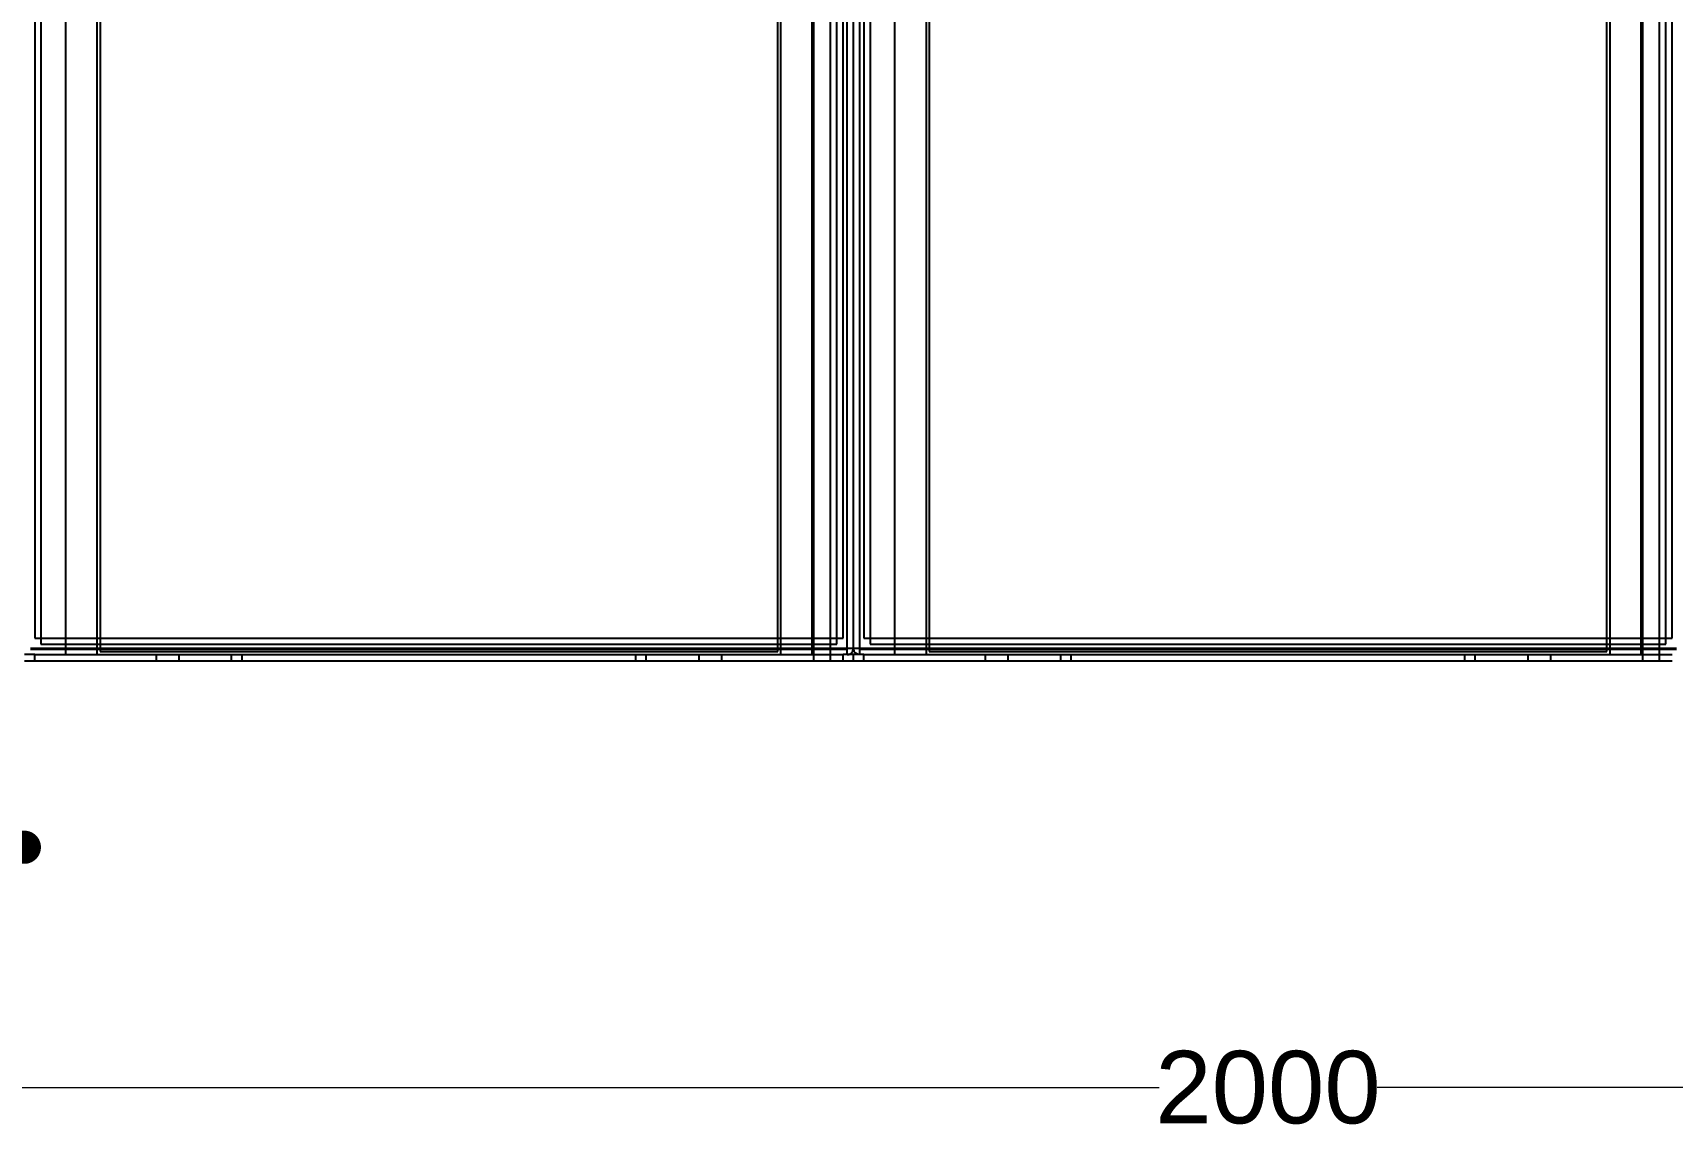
# Model space of a CAD drawing. Header units: millimetres. Extents: x 10366 to 13995, y 24552 to 29685.
# Drawn here: x 12090 to 12881, y 27001 to 27533 of the extents above; entities that cross this region are included whole.
import ezdxf

# ---------------------------------------------------------------- set-up
doc = ezdxf.new("R2010")
doc.units = ezdxf.units.MM
doc.header["$LTSCALE"] = 3
doc.layers.add('DomyÅ›lny', color=7, linetype='Continuous')
doc.styles.get("Standard").update_dxf_attribs({"font": 'arial.ttf'})
doc.dimstyles.new('MATEUSZ', dxfattribs={"dimtxt": 35, "dimasz": 16, "dimexe": 0.18, "dimexo": 0.0625, "dimgap": 0.09, "dimtad": 0, "dimdec": 0, "dimdsep": 46, "dimtxsty": 'Standard', "dimblk": 'DOT', "dimcen": 0.09, "dimse1": 1, "dimse2": 1, "dimadec": 0, "dimazin": 0, "dimtfac": 1, "dimtdec": 0, "dimtofl": 0, "dimtmove": 0, "dimatfit": 3, "dimfxl": 1, "dimtolj": 1, "dimtzin": 0, "dimlwd": 9, "dimlwe": 9, "dimarcsym": 0})

# ---------------------------------------------------------------- blocks, each defined once
blk = doc.blocks.new('_Dot')
at = {"color": 0, "linetype": 'ByBlock', "lineweight": -2}
blk.add_line((-0.5, 0), (-1, 0), dxfattribs=at)
at = {"color": 0, "linetype": 'ByBlock', "const_width": 0.5}
blk.add_lwpolyline([(-0.25, 0, 1), (0.25, 0, 1)], format="xyb", close=True, dxfattribs=at)
blk = doc.blocks.new('*D14')
at = {"color": 0, "lineweight": 9, "transparency": 16777216}
for p, q in [((11702.05, 27023.71), (12633.46, 27023.71)), ((13670.05, 27023.71), (12738.64, 27023.71))]:
    blk.add_line(p, q, dxfattribs=at)
at = {"layer": 'Defpoints', "color": 0, "transparency": 16777216}
for p in [(11686.05, 27229.68), (13686.05, 27229.68), (13686.05, 27023.71)]:
    blk.add_point(p, dxfattribs=at)
at = {"color": 0, "lineweight": 9, "transparency": 16777216, "xscale": 16, "yscale": 16, "zscale": 16, "rotation": 180}
blk.add_blockref('_Dot', (11686.05, 27023.71), dxfattribs=at)
at = {"color": 0, "lineweight": 9, "transparency": 16777216, "xscale": 16, "yscale": 16, "zscale": 16}
blk.add_blockref('_Dot', (13686.05, 27023.71), dxfattribs=at)
at = {"color": 0, "transparency": 16777216, "insert": (12686.05, 27023.71), "char_height": 35, "attachment_point": 5}
blk.add_mtext('\\A1;2000', dxfattribs=at)
blk = doc.blocks.new('*D17')
at = {"color": 0, "lineweight": 9, "transparency": 16777216}
for p, q in [((11702.05, 27139.72), (11846.66, 27139.72)), ((12070.05, 27139.72), (11925.45, 27139.72))]:
    blk.add_line(p, q, dxfattribs=at)
at = {"layer": 'Defpoints', "color": 0, "transparency": 16777216}
for p in [(11686.05, 27229.68), (12086.05, 27229.68), (11686.05, 27139.72)]:
    blk.add_point(p, dxfattribs=at)
at = {"color": 0, "lineweight": 9, "transparency": 16777216, "xscale": 16, "yscale": 16, "zscale": 16, "rotation": 180}
blk.add_blockref('_Dot', (11686.05, 27139.72), dxfattribs=at)
at = {"color": 0, "lineweight": 9, "transparency": 16777216, "xscale": 16, "yscale": 16, "zscale": 16}
blk.add_blockref('_Dot', (12086.05, 27139.72), dxfattribs=at)
at = {"color": 0, "transparency": 16777216, "insert": (11886.05, 27139.72), "char_height": 35, "attachment_point": 5}
blk.add_mtext('\\A1;400', dxfattribs=at)

msp = doc.modelspace()

# ---------------------------------------------------------------- linework, layer by layer
at = {"layer": 'DomyÅ›lny'}
for p, q in [((12106.05, 27237.68), (12106.05, 28017.68)), ((12466.05, 27237.68), (12466.05, 28017.68)), ((12466.96, 27237.68), (12466.96, 28017.68)), ((12474.96, 27237.68), (12474.96, 28017.68)), ((12483.05, 27232.68), (12483.05, 28022.68)), ((12486.05, 27235.68), (12486.05, 28019.68)), ((12486.05, 27235.68), (12486.05, 28019.68)), ((12489.05, 27232.68), (12489.05, 28022.68)), ((12506.05, 27237.68), (12506.05, 28017.68)), ((12866.05, 27237.68), (12866.05, 28017.68)), ((12866.96, 27237.68), (12866.96, 28017.68)), ((12874.96, 27237.68), (12874.96, 28017.68)), ((12091.05, 28014.68), (12091.05, 27240.68)), ((12094.05, 28014.68), (12094.05, 27240.68)), ((12478.05, 27240.68), (12478.05, 28014.68)), ((12481.05, 27240.68), (12481.05, 28014.68)), ((12491.05, 28014.68), (12491.05, 27240.68)), ((12494.05, 28014.68), (12494.05, 27240.68)), ((12878.05, 27240.68), (12878.05, 28014.68)), ((12881.05, 27240.68), (12881.05, 28014.68)), ((12121.05, 27982.68), (12121.05, 27237.68)), ((12122.55, 27982.68), (12122.55, 27234.18)), ((12449.55, 27234.18), (12449.55, 27982.68)), ((12451.05, 27237.68), (12451.05, 27982.68)), ((12521.05, 27982.68), (12521.05, 27237.68)), ((12522.55, 27982.68), (12522.55, 27234.18)), ((12849.55, 27234.18), (12849.55, 27982.68)), ((12851.05, 27237.68), (12851.05, 27982.68)), ((12094.05, 27240.68), (12478.05, 27240.68)), ((12494.05, 27240.68), (12878.05, 27240.68)), ((12483.05, 27235.68), (12089.05, 27235.68)), ((12089.05, 27235.35), (12106.05, 27235.35)), ((12091.05, 27229.68), (12091.05, 27232.68)), ((12091.05, 27232.68), (12481.05, 27232.68)), ((12094.05, 27237.68), (12478.05, 27237.68)), ((12106.05, 27232.68), (12106.05, 27237.68)), ((12106.05, 27235.35), (12121.05, 27235.35)), ((12121.05, 27237.68), (12121.05, 27232.68)), ((12121.05, 27235.35), (12451.05, 27235.35)), ((12122.55, 27234.18), (12449.55, 27234.18)), ((12149.57, 27232.68), (12149.57, 27229.68)), ((12160.57, 27232.68), (12160.57, 27229.68)), ((12186.05, 27229.68), (12186.05, 27232.68)), ((12191.05, 27229.68), (12191.05, 27232.68)), ((12381.05, 27229.68), (12381.05, 27232.68)), ((12386.05, 27229.68), (12386.05, 27232.68)), ((12411.54, 27229.68), (12411.54, 27232.68)), ((12422.54, 27229.68), (12422.54, 27232.68)), ((12451.05, 27232.68), (12451.05, 27237.68)), ((12451.05, 27235.35), (12466.05, 27235.35)), ((12466.05, 27232.68), (12466.05, 27237.68)), ((12466.05, 27235.35), (12483.05, 27235.35)), ((12466.96, 27232.68), (12466.96, 27237.68)), ((12466.96, 27229.68), (12466.96, 27232.68)), ((12474.96, 27232.68), (12474.96, 27237.68)), ((12474.96, 27229.68), (12474.96, 27232.68)), ((12481.05, 27229.68), (12481.05, 27232.68)), ((12486.05, 27229.68), (12486.05, 27232.68)), ((12486.05, 27229.68), (12486.05, 27232.68)), ((12883.05, 27235.68), (12489.05, 27235.68)), ((12489.05, 27235.35), (12506.05, 27235.35)), ((12491.05, 27232.68), (12881.05, 27232.68)), ((12491.05, 27229.68), (12491.05, 27232.68)), ((12494.05, 27237.68), (12878.05, 27237.68)), ((12506.05, 27232.68), (12506.05, 27237.68)), ((12506.05, 27235.35), (12521.05, 27235.35)), ((12521.05, 27237.68), (12521.05, 27232.68)), ((12521.05, 27235.35), (12851.05, 27235.35)), ((12522.55, 27234.18), (12849.55, 27234.18)), ((12549.57, 27232.68), (12549.57, 27229.68)), ((12560.57, 27232.68), (12560.57, 27229.68)), ((12586.05, 27229.68), (12586.05, 27232.68)), ((12591.05, 27229.68), (12591.05, 27232.68)), ((12781.05, 27229.68), (12781.05, 27232.68)), ((12786.05, 27229.68), (12786.05, 27232.68)), ((12811.54, 27229.68), (12811.54, 27232.68)), ((12822.54, 27229.68), (12822.54, 27232.68)), ((12851.05, 27232.68), (12851.05, 27237.68)), ((12851.05, 27235.35), (12866.05, 27235.35)), ((12866.05, 27232.68), (12866.05, 27237.68)), ((12866.05, 27235.35), (12883.05, 27235.35)), ((12866.96, 27232.68), (12866.96, 27237.68)), ((12866.96, 27229.68), (12866.96, 27232.68)), ((12874.96, 27232.68), (12874.96, 27237.68)), ((12874.96, 27229.68), (12874.96, 27232.68)), ((12091.05, 27229.68), (12481.05, 27229.68)), ((12491.05, 27229.68), (12881.05, 27229.68))]:
    msp.add_line(p, q, dxfattribs=at)
for points in [[(12091.05, 27240.68, 0), (12091.05, 27240.68, 0), (12091.05, 27240.68, 0), (12091.05, 27240.68, 0), (12091.05, 27240.68, 0), (12091.05, 27240.68, 0), (12091.05, 27240.68, 0), (12091.05, 27240.68, 0), (12091.05, 27240.68, 0), (12091.05, 27240.68, 0), (12091.05, 27240.68, 0), (12091.06, 27240.68, 0), (12091.06, 27240.68, 0), (12091.06, 27240.68, 0), (12091.08, 27240.68, 0), (12091.14, 27240.68, 0), (12091.42, 27240.68, 0), (12094.05, 27240.68, 0)], [(12094.05, 27240.68, 0), (12094.05, 27237.68, 0)], [(12478.05, 27240.68, 0), (12481.05, 27240.68, 0)], [(12478.05, 27237.68, 0), (12478.05, 27237.68, 0), (12478.05, 27237.68, 0), (12478.05, 27237.68, 0), (12478.05, 27237.68, 0), (12478.05, 27237.68, 0), (12478.05, 27237.68, 0), (12478.05, 27237.68, 0), (12478.05, 27237.68, 0), (12478.05, 27237.68, 0), (12478.05, 27237.68, 0), (12478.05, 27237.68, 0), (12478.05, 27237.68, 0), (12478.05, 27237.69, 0), (12478.05, 27237.7, 0), (12478.05, 27237.77, 0), (12478.05, 27238.05, 0), (12478.05, 27240.68, 0)], [(12491.05, 27240.68, 0), (12491.05, 27240.68, 0), (12491.05, 27240.68, 0), (12491.05, 27240.68, 0), (12491.05, 27240.68, 0), (12491.05, 27240.68, 0), (12491.05, 27240.68, 0), (12491.05, 27240.68, 0), (12491.05, 27240.68, 0), (12491.05, 27240.68, 0), (12491.05, 27240.68, 0), (12491.06, 27240.68, 0), (12491.06, 27240.68, 0), (12491.06, 27240.68, 0), (12491.08, 27240.68, 0), (12491.14, 27240.68, 0), (12491.42, 27240.68, 0), (12494.05, 27240.68, 0)], [(12494.05, 27240.68, 0), (12494.05, 27237.68, 0)], [(12878.05, 27240.68, 0), (12881.05, 27240.68, 0)], [(12878.05, 27237.68, 0), (12878.05, 27237.68, 0), (12878.05, 27237.68, 0), (12878.05, 27237.68, 0), (12878.05, 27237.68, 0), (12878.05, 27237.68, 0), (12878.05, 27237.68, 0), (12878.05, 27237.68, 0), (12878.05, 27237.68, 0), (12878.05, 27237.68, 0), (12878.05, 27237.68, 0), (12878.05, 27237.68, 0), (12878.05, 27237.68, 0), (12878.05, 27237.69, 0), (12878.05, 27237.7, 0), (12878.05, 27237.77, 0), (12878.05, 27238.05, 0), (12878.05, 27240.68, 0)], [(12091.05, 27232.68, 0), (12086.05, 27232.68, 0)], [(12486.05, 27232.68, 0), (12486.05, 27232.68, 0), (12486.05, 27232.68, 0), (12486.05, 27232.68, 0), (12486.05, 27232.68, 0), (12486.05, 27232.68, 0), (12486.05, 27232.68, 0), (12486.05, 27232.68, 0), (12486.05, 27232.68, 0), (12486.05, 27232.68, 0), (12486.05, 27232.68, 0), (12486.05, 27232.68, 0), (12486.05, 27232.68, 0), (12486.05, 27232.68, 0), (12486.02, 27232.68, 0), (12485.91, 27232.68, 0), (12485.44, 27232.68, 0), (12481.05, 27232.68, 0)], [(12483.05, 27232.68, 0), (12483.43, 27232.71, 0), (12483.8, 27232.78, 0), (12484.14, 27232.89, 0), (12484.45, 27233.03, 0), (12484.72, 27233.19, 0), (12484.97, 27233.38, 0), (12485.19, 27233.57, 0), (12485.38, 27233.78, 0), (12485.54, 27234, 0), (12485.68, 27234.23, 0), (12485.8, 27234.46, 0), (12485.96, 27234.95, 0), (12486.03, 27235.31, 0), (12486.05, 27235.68, 0)], [(12486.05, 27235.68, 0), (12486.05, 27235.68, 0), (12486.05, 27235.68, 0), (12486.05, 27235.68, 0), (12486.05, 27235.68, 0), (12486.05, 27235.68, 0), (12486.05, 27235.68, 0), (12486.05, 27235.68, 0), (12486.05, 27235.68, 0), (12486.05, 27235.68, 0), (12486.05, 27235.68, 0), (12486.05, 27235.68, 0), (12486.05, 27235.68, 0), (12486.05, 27235.68, 0), (12486.03, 27235.68, 0), (12485.97, 27235.68, 0), (12485.68, 27235.68, 0), (12483.05, 27235.68, 0)], [(12489.05, 27232.68, 0), (12488.68, 27232.71, 0), (12488.31, 27232.78, 0), (12487.97, 27232.89, 0), (12487.66, 27233.03, 0), (12487.38, 27233.19, 0), (12487.14, 27233.38, 0), (12486.92, 27233.57, 0), (12486.73, 27233.78, 0), (12486.57, 27234, 0), (12486.43, 27234.23, 0), (12486.31, 27234.46, 0), (12486.15, 27234.95, 0), (12486.08, 27235.31, 0), (12486.05, 27235.68, 0)], [(12489.05, 27235.68, 0), (12486.05, 27235.68, 0)], [(12491.05, 27232.68, 0), (12486.05, 27232.68, 0)], [(12086.05, 27229.68, 0), (12086.05, 27229.68, 0), (12086.05, 27229.68, 0), (12086.05, 27229.68, 0), (12086.05, 27229.68, 0), (12086.05, 27229.68, 0), (12086.05, 27229.68, 0), (12086.05, 27229.68, 0), (12086.05, 27229.68, 0), (12086.05, 27229.68, 0), (12086.05, 27229.68, 0), (12086.06, 27229.68, 0), (12086.06, 27229.68, 0), (12086.06, 27229.68, 0), (12086.09, 27229.68, 0), (12086.2, 27229.68, 0), (12086.67, 27229.68, 0), (12091.05, 27229.68, 0)], [(12481.05, 27229.68, 0), (12486.05, 27229.68, 0)], [(12486.05, 27229.68, 0), (12486.05, 27229.68, 0), (12486.05, 27229.68, 0), (12486.05, 27229.68, 0), (12486.05, 27229.68, 0), (12486.05, 27229.68, 0), (12486.05, 27229.68, 0), (12486.05, 27229.68, 0), (12486.05, 27229.68, 0), (12486.05, 27229.68, 0), (12486.05, 27229.68, 0), (12486.06, 27229.68, 0), (12486.06, 27229.68, 0), (12486.06, 27229.68, 0), (12486.09, 27229.68, 0), (12486.2, 27229.68, 0), (12486.67, 27229.68, 0), (12491.05, 27229.68, 0)]]:
    msp.add_polyline3d(points, dxfattribs=at)

# ---------------------------------------------------------------- dimensions: what is measured, and where the dimension line sits
for base, p1, p2, picture, middle in [((13686.05, 27023.71), (11686.05, 27229.68), (13686.05, 27229.68), '*D14', (12686.05, 27023.71)), ((11686.05, 27139.72), (12086.05, 27229.68), (11686.05, 27229.68), '*D17', (11886.05, 27139.72))]:
    dim = msp.add_linear_dim(base=base, p1=p1, p2=p2, dimstyle='MATEUSZ')
    dim.commit()
    dim.dimension.update_dxf_attribs({"geometry": picture, "text_midpoint": middle})

doc.saveas('drawing.dxf')
